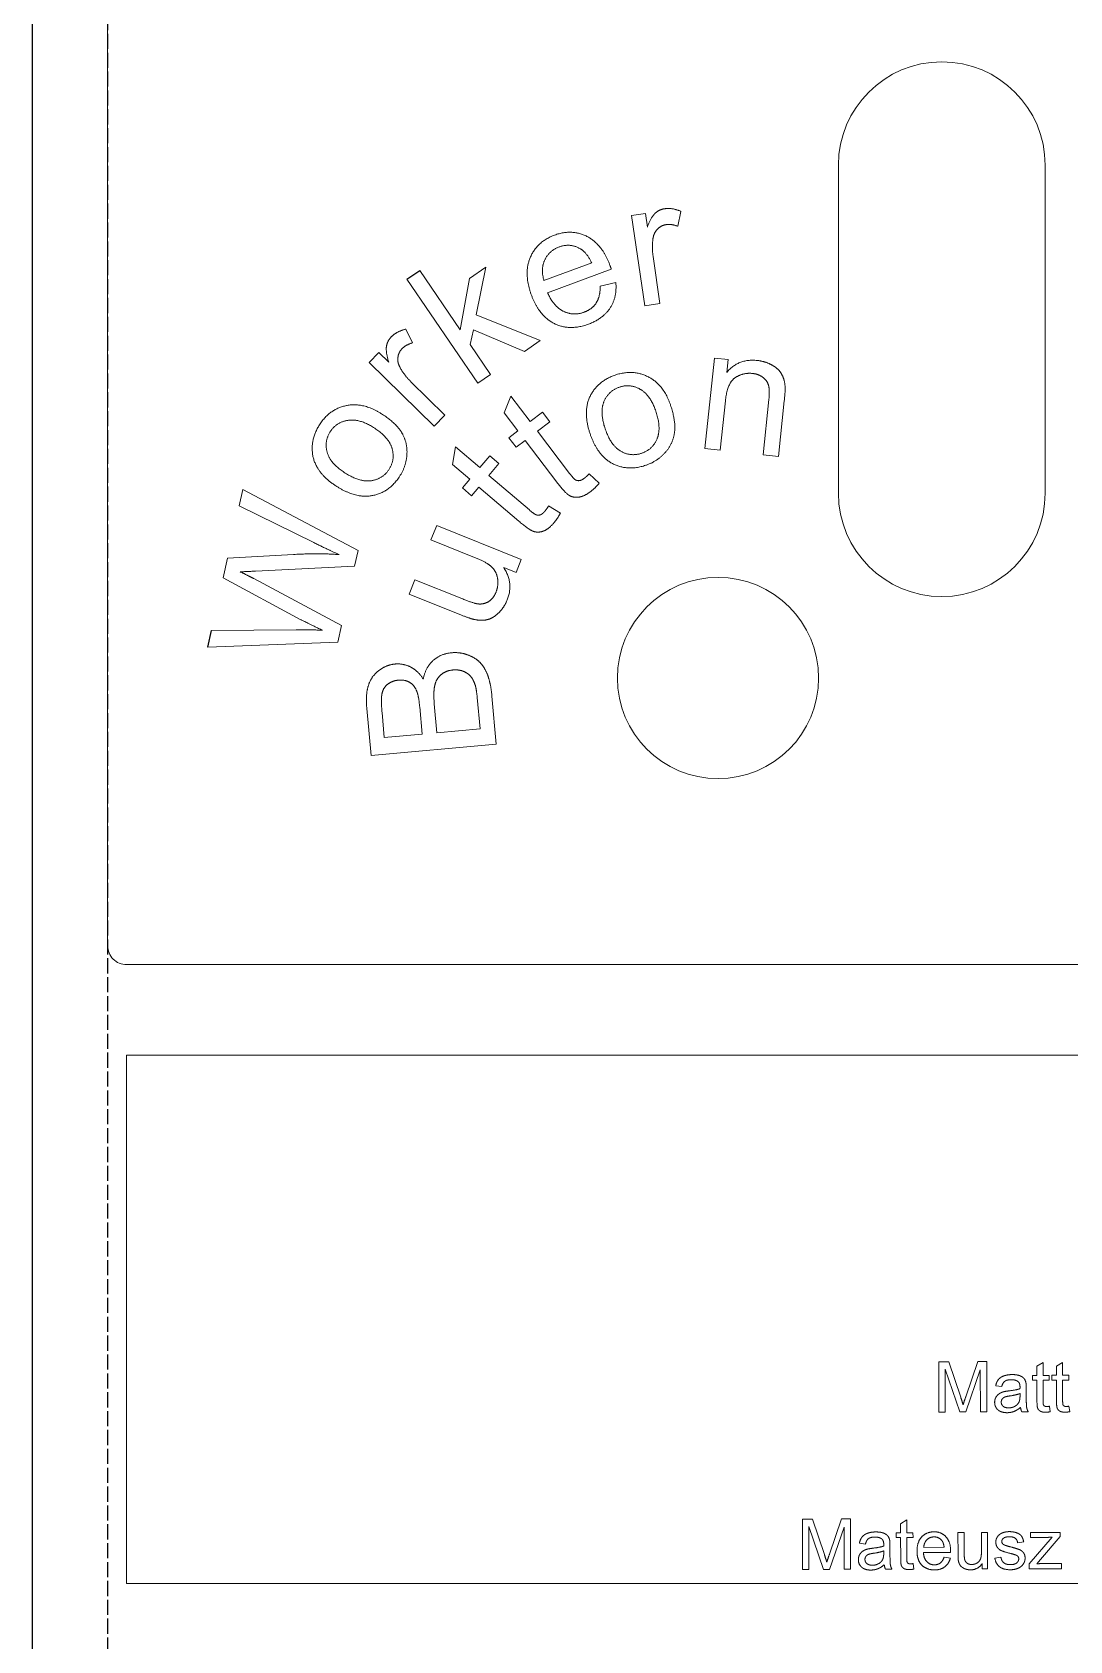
# Model space of a CAD drawing. Header units: millimetres. Extents: x 0 to 610, y 0 to 457.
# Drawn here: x 0 to 41.2, y 339.1 to 403.1 of the extents above; entities that cross this region are included whole.
import ezdxf

# ---------------------------------------------------------------- set-up
doc = ezdxf.new("R2010")
doc.units = ezdxf.units.MM
doc.header["$LTSCALE"] = 0.05
doc.linetypes.add('Dotted', pattern=[15, 12, -3])
doc.layers.get('0').update_dxf_attribs({"plot": 0})
for name, color, linetype, lineweight in [('CUT', 1, 'Continuous', 0), ('ETCH', 5, 'Continuous', 0), ('RASTER', 250, 'Continuous', 0)]:
    doc.layers.add(name, color=color, linetype=linetype, lineweight=lineweight)

msp = doc.modelspace()

# ---------------------------------------------------------------- linework, layer by layer
for p, q in [((14.896, 393.245), (15.403, 393.591)), ((6.977, 378.613), (7.124, 379.276))]:
    msp.add_line(p, q)
msp.add_lwpolyline([(0, 0), (610, 0), (610, 457), (0, 457)], close=True)
at = {"linetype": 'Dotted'}
msp.add_lwpolyline([(3, 3), (607, 3), (607, 454), (3, 454)], close=True, dxfattribs=at)
at = {"layer": 'CUT'}
for points in [[(3, 454), (3, 366.75, 0.414214), (3.75, 366), (67.25, 366, 0.414214), (68, 366.75), (68, 454)], [(32.044, 384.736), (32.044, 397.779, -1), (40.26, 397.779), (40.26, 384.736, -1)]]:
    msp.add_lwpolyline(points, format="xyb", close=True, dxfattribs=at)
msp.add_lwpolyline([(3.75, 362.403), (58.75, 362.403), (58.75, 341.403), (3.75, 341.403)], close=True, dxfattribs=at)
at = {"layer": 'ETCH'}
for p, q in [((36.028, 350.213), (36.427, 350.214)), ((36.033, 348.213), (36.028, 350.213)), ((36.867, 348.215), (36.284, 349.917)), ((36.284, 349.917), (36.288, 348.214)), ((36.427, 350.214), (36.903, 348.799)), ((37.105, 348.824), (37.581, 350.217)), ((37.683, 349.891), (37.105, 348.216)), ((37.581, 350.217), (37.937, 350.218)), ((37.687, 348.217), (37.683, 349.891)), ((37.937, 350.218), (37.942, 348.218)), ((39.932, 350.03), (40.176, 350.178)), ((39.933, 349.671), (39.932, 350.03)), ((40.176, 350.178), (40.177, 349.672)), ((40.708, 350.032), (40.952, 350.18)), ((40.709, 349.673), (40.708, 350.032)), ((40.952, 350.18), (40.953, 349.674)), ((38.534, 349.222), (38.294, 349.254)), ((39.508, 349.156), (39.509, 348.829)), ((39.753, 349.48), (39.753, 349.671)), ((39.753, 349.671), (39.933, 349.671)), ((39.933, 349.48), (39.753, 349.48)), ((39.935, 348.647), (39.933, 349.48)), ((40.177, 349.672), (40.424, 349.672)), ((40.424, 349.481), (40.177, 349.481)), ((40.177, 349.481), (40.179, 348.634)), ((40.424, 349.672), (40.424, 349.481)), ((40.529, 349.482), (40.529, 349.673)), ((40.529, 349.673), (40.709, 349.673)), ((40.709, 349.482), (40.529, 349.482)), ((40.711, 348.648), (40.709, 349.482)), ((40.953, 349.674), (41.2, 349.674)), ((41.201, 349.483), (40.954, 349.483)), ((40.954, 349.483), (40.956, 348.635)), ((41.2, 349.674), (41.201, 349.483)), ((39.261, 348.858), (39.261, 348.948)), ((36.288, 348.214), (36.033, 348.213)), ((37.105, 348.216), (36.867, 348.215)), ((37.942, 348.218), (37.687, 348.217)), ((39.588, 348.222), (39.332, 348.221)), ((40.427, 348.443), (40.463, 348.226)), ((41.203, 348.445), (41.239, 348.228)), ((30.612, 343.958), (31.01, 343.959)), ((30.616, 341.958), (30.612, 343.958)), ((31.45, 341.96), (30.868, 343.661)), ((30.868, 343.661), (30.872, 341.959)), ((31.01, 343.959), (31.487, 342.544)), ((31.689, 342.569), (32.164, 343.962)), ((32.266, 343.636), (31.689, 341.96)), ((32.164, 343.962), (32.52, 343.962)), ((32.27, 341.962), (32.266, 343.636)), ((32.52, 343.962), (32.525, 341.962)), ((34.336, 343.415), (34.516, 343.416)), ((34.337, 343.224), (34.336, 343.415)), ((34.515, 343.775), (34.759, 343.923)), ((34.516, 343.416), (34.515, 343.775)), ((34.759, 343.923), (34.76, 343.416)), ((34.76, 343.416), (35.007, 343.417)), ((35.007, 343.417), (35.008, 343.226)), ((36.796, 343.421), (37.041, 343.422)), ((36.798, 342.523), (36.796, 343.421)), ((37.041, 343.422), (37.043, 342.618)), ((37.725, 343.423), (37.97, 343.424)), ((37.727, 342.647), (37.725, 343.423)), ((37.97, 343.424), (37.974, 341.975)), ((39.677, 343.428), (40.861, 343.431)), ((39.678, 343.229), (39.677, 343.428)), ((40.861, 343.431), (40.862, 343.268)), ((33.118, 342.966), (32.877, 342.999)), ((34.092, 342.9), (34.093, 342.573)), ((34.517, 343.225), (34.337, 343.224)), ((34.519, 342.391), (34.517, 343.225)), ((35.008, 343.226), (34.761, 343.225)), ((34.761, 343.225), (34.763, 342.378)), ((35.434, 342.833), (36.243, 342.835)), ((39.407, 343.053), (39.167, 343.02)), ((39.625, 342.178), (40.545, 343.239)), ((40.268, 343.23), (39.678, 343.229)), ((40.862, 343.268), (40.079, 342.347)), ((33.844, 342.603), (33.844, 342.693)), ((35.01, 342.188), (35.046, 341.971)), ((36.502, 342.633), (35.421, 342.631)), ((36.242, 342.438), (36.495, 342.407)), ((37.754, 341.974), (37.754, 342.187)), ((38.259, 342.408), (38.502, 342.447)), ((39.626, 341.979), (39.625, 342.178)), ((40.079, 342.347), (39.928, 342.179)), ((40.238, 342.192), (40.908, 342.193)), ((40.908, 342.193), (40.908, 341.982)), ((30.872, 341.959), (30.616, 341.958)), ((31.689, 341.96), (31.45, 341.96)), ((32.525, 341.962), (32.27, 341.962)), ((34.172, 341.966), (33.915, 341.966)), ((37.974, 341.975), (37.754, 341.974)), ((40.908, 341.982), (39.626, 341.979))]:
    msp.add_line(p, q, dxfattribs=at)
for points in [[(38.294, 349.254), (38.326, 349.408), (38.401, 349.503)], [(38.401, 349.503), (38.476, 349.598), (38.618, 349.649)], [(38.655, 349.436), (38.573, 349.376), (38.534, 349.222)], [(38.618, 349.649), (38.759, 349.701), (38.946, 349.702)], [(38.911, 349.498), (38.738, 349.498), (38.655, 349.436)], [(39.191, 349.416), (39.097, 349.499), (38.911, 349.498)], [(38.946, 349.702), (39.132, 349.702), (39.248, 349.659)], [(39.261, 349.204), (39.261, 349.355), (39.191, 349.416)], [(39.248, 349.659), (39.364, 349.615), (39.419, 349.549)], [(39.26, 349.14), (39.261, 349.191), (39.261, 349.204)], [(39.419, 349.549), (39.473, 349.483), (39.496, 349.382)], [(39.496, 349.382), (39.508, 349.32), (39.508, 349.156)], [(36.903, 348.799), (36.969, 348.602), (37, 348.503)], [(37, 348.503), (37.033, 348.613), (37.105, 348.824)], [(38.253, 348.6), (38.253, 348.707), (38.3, 348.794)], [(38.382, 348.302), (38.254, 348.419), (38.253, 348.6)], [(38.3, 348.794), (38.349, 348.883), (38.427, 348.936)], [(38.427, 348.936), (38.506, 348.99), (38.604, 349.017)], [(38.549, 348.724), (38.515, 348.672), (38.515, 348.608)], [(38.515, 348.608), (38.515, 348.51), (38.589, 348.444)], [(38.646, 348.805), (38.583, 348.777), (38.549, 348.724)], [(38.604, 349.017), (38.676, 349.037), (38.822, 349.055)], [(38.86, 348.854), (38.708, 348.832), (38.646, 348.805)], [(38.822, 349.055), (39.12, 349.091), (39.26, 349.14)], [(39.261, 348.948), (39.127, 348.893), (38.86, 348.854)], [(39.06, 348.441), (39.17, 348.504), (39.222, 348.612)], [(39.222, 348.612), (39.261, 348.696), (39.261, 348.858)], [(39.509, 348.829), (39.51, 348.486), (39.525, 348.395)], [(39.966, 348.356), (39.936, 348.426), (39.935, 348.647)], [(40.179, 348.634), (40.18, 348.529), (40.192, 348.499)], [(40.742, 348.358), (40.712, 348.427), (40.711, 348.648)], [(40.956, 348.635), (40.956, 348.53), (40.968, 348.5)], [(38.749, 348.187), (38.511, 348.186), (38.382, 348.302)], [(38.589, 348.444), (38.664, 348.379), (38.808, 348.379)], [(39.019, 348.235), (38.894, 348.187), (38.749, 348.187)], [(38.808, 348.379), (38.949, 348.38), (39.06, 348.441)], [(39.282, 348.4), (39.146, 348.283), (39.019, 348.235)], [(39.332, 348.221), (39.293, 348.297), (39.282, 348.4)], [(39.525, 348.395), (39.542, 348.305), (39.588, 348.222)], [(40.07, 348.246), (39.996, 348.288), (39.966, 348.356)], [(40.277, 348.204), (40.144, 348.204), (40.07, 348.246)], [(40.192, 348.499), (40.206, 348.469), (40.234, 348.451)], [(40.234, 348.451), (40.264, 348.433), (40.319, 348.433)], [(40.463, 348.226), (40.359, 348.204), (40.277, 348.204)], [(40.319, 348.433), (40.36, 348.433), (40.427, 348.443)], [(40.846, 348.248), (40.772, 348.29), (40.742, 348.358)], [(41.054, 348.206), (40.92, 348.206), (40.846, 348.248)], [(40.968, 348.5), (40.982, 348.47), (41.011, 348.453)], [(41.011, 348.453), (41.041, 348.435), (41.095, 348.435)], [(41.239, 348.228), (41.135, 348.206), (41.054, 348.206)], [(41.095, 348.435), (41.136, 348.435), (41.203, 348.445)], [(33.201, 343.394), (33.343, 343.446), (33.53, 343.446)], [(33.53, 343.446), (33.715, 343.447), (33.831, 343.403)], [(33.831, 343.403), (33.947, 343.36), (34.002, 343.293)], [(35.354, 343.249), (35.542, 343.451), (35.842, 343.452)], [(35.842, 343.452), (36.133, 343.452), (36.317, 343.255)], [(38.463, 343.357), (38.52, 343.399), (38.618, 343.428)], [(38.618, 343.428), (38.718, 343.458), (38.831, 343.459)], [(38.831, 343.459), (39.002, 343.459), (39.13, 343.41)], [(39.13, 343.41), (39.26, 343.361), (39.321, 343.277)], [(32.877, 342.999), (32.91, 343.153), (32.985, 343.247)], [(32.985, 343.247), (33.059, 343.343), (33.201, 343.394)], [(33.01, 342.681), (33.089, 342.734), (33.188, 342.762)], [(33.238, 343.181), (33.157, 343.121), (33.118, 342.966)], [(33.188, 342.762), (33.26, 342.781), (33.406, 342.799)], [(33.495, 343.243), (33.322, 343.243), (33.238, 343.181)], [(33.406, 342.799), (33.703, 342.835), (33.843, 342.885)], [(33.775, 343.16), (33.68, 343.243), (33.495, 343.243)], [(33.845, 342.949), (33.844, 343.099), (33.775, 343.16)], [(33.843, 342.885), (33.845, 342.935), (33.845, 342.949)], [(34.002, 343.293), (34.057, 343.228), (34.079, 343.127)], [(34.079, 343.127), (34.091, 343.064), (34.092, 342.9)], [(35.167, 342.681), (35.166, 343.046), (35.354, 343.249)], [(35.561, 343.136), (35.446, 343.022), (35.434, 342.833)], [(35.845, 343.25), (35.676, 343.249), (35.561, 343.136)], [(36.15, 343.109), (36.032, 343.25), (35.845, 343.25)], [(36.243, 342.835), (36.227, 343.017), (36.15, 343.109)], [(36.317, 343.255), (36.502, 343.058), (36.503, 342.699)], [(38.299, 343.04), (38.299, 343.137), (38.342, 343.219)], [(38.352, 342.845), (38.299, 342.933), (38.299, 343.04)], [(38.342, 343.219), (38.387, 343.302), (38.463, 343.357)], [(38.511, 342.707), (38.407, 342.758), (38.352, 342.845)], [(38.608, 343.2), (38.536, 343.144), (38.536, 343.069)], [(38.536, 343.069), (38.536, 343.021), (38.566, 342.983)], [(38.566, 342.983), (38.596, 342.944), (38.661, 342.918)], [(38.849, 343.257), (38.68, 343.256), (38.608, 343.2)], [(38.661, 342.918), (38.697, 342.904), (38.878, 342.856)], [(39.071, 343.194), (38.993, 343.257), (38.849, 343.257)], [(38.878, 342.856), (39.138, 342.787), (39.241, 342.742)], [(39.167, 343.02), (39.15, 343.132), (39.071, 343.194)], [(39.321, 343.277), (39.383, 343.194), (39.407, 343.053)], [(40.545, 343.239), (40.388, 343.23), (40.268, 343.23)], [(31.487, 342.544), (31.553, 342.346), (31.583, 342.248)], [(31.583, 342.248), (31.617, 342.357), (31.689, 342.569)], [(32.837, 342.345), (32.836, 342.451), (32.884, 342.539)], [(32.965, 342.047), (32.837, 342.164), (32.837, 342.345)], [(32.884, 342.539), (32.933, 342.628), (33.01, 342.681)], [(33.132, 342.469), (33.098, 342.417), (33.098, 342.352)], [(33.098, 342.352), (33.099, 342.254), (33.173, 342.189)], [(33.229, 342.549), (33.166, 342.522), (33.132, 342.469)], [(33.173, 342.189), (33.248, 342.124), (33.391, 342.124)], [(33.443, 342.599), (33.292, 342.577), (33.229, 342.549)], [(33.391, 342.124), (33.533, 342.124), (33.643, 342.186)], [(33.844, 342.693), (33.71, 342.638), (33.443, 342.599)], [(33.866, 342.144), (33.73, 342.028), (33.603, 341.98)], [(33.643, 342.186), (33.754, 342.249), (33.805, 342.357)], [(33.805, 342.357), (33.845, 342.44), (33.844, 342.603)], [(33.915, 341.966), (33.877, 342.042), (33.866, 342.144)], [(34.093, 342.573), (34.093, 342.231), (34.109, 342.139)], [(34.109, 342.139), (34.125, 342.049), (34.172, 341.966)], [(34.549, 342.101), (34.519, 342.17), (34.519, 342.391)], [(34.763, 342.378), (34.763, 342.273), (34.775, 342.243)], [(34.775, 342.243), (34.789, 342.213), (34.818, 342.195)], [(34.818, 342.195), (34.848, 342.178), (34.902, 342.178)], [(34.902, 342.178), (34.943, 342.178), (35.01, 342.188)], [(35.354, 342.131), (35.168, 342.327), (35.167, 342.681)], [(35.859, 341.937), (35.541, 341.937), (35.354, 342.131)], [(35.421, 342.631), (35.435, 342.392), (35.557, 342.265)], [(35.557, 342.265), (35.679, 342.139), (35.86, 342.139)], [(35.86, 342.139), (35.995, 342.14), (36.091, 342.211)], [(36.091, 342.211), (36.186, 342.282), (36.242, 342.438)], [(36.495, 342.407), (36.436, 342.184), (36.274, 342.061)], [(36.503, 342.699), (36.503, 342.677), (36.502, 342.633)], [(36.813, 342.294), (36.798, 342.367), (36.798, 342.523)], [(36.889, 342.112), (36.836, 342.187), (36.813, 342.294)], [(37.043, 342.618), (37.044, 342.426), (37.059, 342.359)], [(37.059, 342.359), (37.082, 342.262), (37.157, 342.206)], [(37.157, 342.206), (37.233, 342.152), (37.343, 342.152)], [(37.754, 342.187), (37.585, 341.941), (37.295, 341.941)], [(37.343, 342.152), (37.454, 342.153), (37.55, 342.209)], [(37.55, 342.209), (37.647, 342.266), (37.686, 342.363)], [(37.686, 342.363), (37.727, 342.461), (37.727, 342.647)], [(38.448, 342.061), (38.301, 342.178), (38.259, 342.408)], [(38.502, 342.447), (38.523, 342.301), (38.616, 342.223)], [(38.886, 342.591), (38.616, 342.659), (38.511, 342.707)], [(38.616, 342.223), (38.71, 342.146), (38.878, 342.146)], [(38.878, 342.146), (39.047, 342.147), (39.129, 342.215)], [(39.138, 342.508), (39.087, 342.541), (38.886, 342.591)], [(39.129, 342.215), (39.211, 342.285), (39.21, 342.378)], [(39.21, 342.378), (39.21, 342.461), (39.138, 342.508)], [(39.391, 342.172), (39.32, 342.064), (39.185, 342.004)], [(39.241, 342.742), (39.345, 342.699), (39.403, 342.614)], [(39.463, 342.404), (39.463, 342.281), (39.391, 342.172)], [(39.403, 342.614), (39.462, 342.53), (39.463, 342.404)], [(39.928, 342.179), (40.093, 342.191), (40.238, 342.192)], [(33.333, 341.931), (33.094, 341.931), (32.965, 342.047)], [(33.603, 341.98), (33.477, 341.932), (33.333, 341.931)], [(34.653, 341.99), (34.579, 342.033), (34.549, 342.101)], [(34.861, 341.949), (34.727, 341.948), (34.653, 341.99)], [(35.046, 341.971), (34.943, 341.949), (34.861, 341.949)], [(36.274, 342.061), (36.112, 341.938), (35.859, 341.937)], [(37.054, 341.989), (36.944, 342.038), (36.889, 342.112)], [(37.295, 341.941), (37.166, 341.94), (37.054, 341.989)], [(38.88, 341.944), (38.597, 341.944), (38.448, 342.061)], [(39.185, 342.004), (39.05, 341.945), (38.88, 341.944)]]:
    msp.add_open_spline(points, degree=2, dxfattribs=at)
at = {"layer": 'RASTER'}
for p, q in [((23.823, 395.773), (24.37, 395.853)), ((24.37, 395.853), (24.449, 395.309)), ((25.787, 395.942), (25.66, 395.348)), ((24.344, 392.189), (23.823, 395.773)), ((24.678, 394.154), (24.951, 392.277)), ((15.403, 393.591), (17.009, 391.235)), ((17.38, 393.271), (18.036, 393.719)), ((18.036, 393.719), (17.649, 391.828)), ((20.34, 393.195), (22.237, 393.896)), ((23.017, 393.645), (20.483, 392.71)), ((17.713, 389.114), (14.896, 393.245)), ((17.009, 391.235), (17.38, 393.271)), ((22.574, 392.962), (23.197, 393.108)), ((24.951, 392.277), (24.344, 392.189)), ((17.649, 391.828), (20.192, 390.805)), ((14.853, 391.262), (15.112, 390.712)), ((17.534, 391.234), (17.411, 390.646)), ((19.567, 390.378), (17.534, 391.234)), ((20.192, 390.805), (19.567, 390.378)), ((13.392, 389.939), (13.779, 390.333)), ((13.779, 390.333), (14.171, 389.948)), ((17.411, 390.646), (18.22, 389.46)), ((26.732, 386.51), (27.112, 390.112)), ((27.112, 390.112), (27.662, 390.054)), ((15.977, 387.402), (13.392, 389.939)), ((18.22, 389.46), (17.713, 389.114)), ((27.662, 390.054), (27.608, 389.542)), ((15.054, 389.168), (16.407, 387.84)), ((18.764, 387.933), (19.028, 388.596)), ((19.028, 388.596), (19.792, 387.587)), ((27.55, 388.413), (27.342, 386.446)), ((29.048, 386.266), (29.28, 388.457)), ((29.893, 388.416), (29.659, 386.201)), ((16.407, 387.84), (15.977, 387.402)), ((19.306, 387.219), (18.764, 387.933)), ((19.792, 387.587), (20.284, 387.961)), ((20.573, 387.58), (20.081, 387.207)), ((20.284, 387.961), (20.573, 387.58)), ((18.947, 386.946), (19.306, 387.219)), ((19.236, 386.566), (18.947, 386.946)), ((20.081, 387.207), (21.361, 385.52)), ((16.708, 385.875), (16.824, 386.578)), ((16.824, 386.578), (17.786, 385.757)), ((19.595, 386.838), (19.236, 386.566)), ((20.854, 385.178), (19.595, 386.838)), ((27.342, 386.446), (26.732, 386.51)), ((29.659, 386.201), (29.048, 386.266)), ((17.39, 385.293), (16.708, 385.875)), ((17.786, 385.757), (18.187, 386.226)), ((18.55, 385.916), (18.15, 385.447)), ((18.187, 386.226), (18.55, 385.916)), ((17.098, 384.95), (17.39, 385.293)), ((17.753, 384.983), (17.461, 384.64)), ((19.338, 383.63), (17.753, 384.983)), ((18.15, 385.447), (19.761, 384.072)), ((22.141, 385.512), (22.54, 385.134)), ((8.229, 384.24), (8.373, 384.889)), ((8.373, 384.889), (12.956, 382.465)), ((17.461, 384.64), (17.098, 384.95)), ((11.194, 382.776), (8.229, 384.24)), ((20.525, 384.231), (20.995, 383.947)), ((15.85, 382.885), (16.08, 383.455)), ((16.08, 383.455), (19.439, 382.1)), ((12.956, 382.465), (12.817, 381.842)), ((17.65, 382.159), (15.85, 382.885)), ((7.591, 381.373), (7.764, 382.152)), ((7.764, 382.152), (10.39, 382.302)), ((12.817, 381.842), (8.87, 381.641)), ((19.233, 381.59), (18.74, 381.789)), ((19.439, 382.1), (19.233, 381.59)), ((10.68, 379.711), (7.591, 381.373)), ((8.804, 381.344), (12.292, 379.482)), ((14.981, 380.731), (15.211, 381.301)), ((15.211, 381.301), (17.074, 380.549)), ((17.062, 379.892), (14.981, 380.731)), ((7.124, 379.276), (10.489, 379.307)), ((12.292, 379.482), (12.146, 378.823)), ((12.146, 378.823), (6.977, 378.613)), ((18.274, 376.665), (18.447, 374.766)), ((13.467, 374.314), (13.298, 376.182)), ((13.905, 376.021), (13.995, 375.026)), ((15.5, 375.163), (15.402, 376.24)), ((15.983, 376.368), (16.087, 375.216)), ((17.799, 375.372), (17.687, 376.612)), ((16.087, 375.216), (17.799, 375.372)), ((18.447, 374.766), (13.467, 374.314)), ((13.995, 375.026), (15.5, 375.163))]:
    msp.add_line(p, q, dxfattribs=at)
msp.add_circle((27.258, 377.392), 4, dxfattribs=at)
for points in [[(24.449, 395.309), (24.602, 395.721), (24.76, 395.868)], [(24.76, 395.868), (24.922, 396.016), (25.134, 396.047)], [(25.134, 396.047), (25.441, 396.091), (25.787, 395.942)], [(24.855, 395.241), (24.713, 395.1), (24.677, 394.877)], [(25.195, 395.414), (24.996, 395.386), (24.855, 395.241)], [(25.66, 395.348), (25.418, 395.447), (25.195, 395.414)], [(19.794, 394.103), (20.061, 394.739), (20.765, 394.999)], [(20.765, 394.999), (21.446, 395.251), (22.049, 394.946)], [(21.782, 394.458), (21.384, 394.69), (20.946, 394.528)], [(22.049, 394.946), (22.653, 394.642), (22.963, 393.8)], [(24.677, 394.877), (24.623, 394.539), (24.678, 394.154)], [(19.844, 392.609), (19.527, 393.466), (19.794, 394.103)], [(20.375, 394.015), (20.204, 393.651), (20.34, 393.195)], [(20.946, 394.528), (20.549, 394.381), (20.375, 394.015)], [(22.237, 393.896), (22.04, 394.31), (21.782, 394.458)], [(22.963, 393.8), (22.982, 393.749), (23.017, 393.645)], [(20.483, 392.71), (20.721, 392.162), (21.116, 391.969)], [(22.415, 392.3), (22.578, 392.549), (22.574, 392.962)], [(23.197, 393.108), (23.248, 392.535), (22.974, 392.106)], [(20.755, 391.48), (20.15, 391.78), (19.844, 392.609)], [(21.936, 391.934), (22.253, 392.051), (22.415, 392.3)], [(22.974, 392.106), (22.699, 391.678), (22.108, 391.459)], [(22.108, 391.459), (21.362, 391.184), (20.755, 391.48)], [(21.116, 391.969), (21.51, 391.777), (21.936, 391.934)], [(14.081, 390.582), (14.12, 390.797), (14.27, 390.95)], [(14.27, 390.95), (14.488, 391.172), (14.853, 391.262)], [(14.171, 389.948), (14.044, 390.369), (14.081, 390.582)], [(14.536, 390.14), (14.509, 389.942), (14.614, 389.743)], [(14.701, 390.484), (14.561, 390.34), (14.536, 390.14)], [(15.112, 390.712), (14.859, 390.645), (14.701, 390.484)], [(14.614, 389.743), (14.776, 389.44), (15.054, 389.168)], [(23.177, 389.436), (23.885, 389.675), (24.491, 389.362)], [(27.608, 389.542), (28.067, 390.094), (28.817, 390.015)], [(28.632, 389.499), (28.242, 389.54), (27.931, 389.323)], [(29.044, 389.342), (28.876, 389.473), (28.632, 389.499)], [(28.817, 390.015), (29.142, 389.98), (29.401, 389.833)], [(29.401, 389.833), (29.664, 389.688), (29.779, 389.484)], [(29.779, 389.484), (29.895, 389.28), (29.922, 389.013)], [(22.227, 388.69), (22.541, 389.221), (23.177, 389.436)], [(23.34, 388.955), (22.904, 388.807), (22.726, 388.384)], [(24.169, 388.867), (23.77, 389.1), (23.34, 388.955)], [(24.785, 388.003), (24.57, 388.639), (24.169, 388.867)], [(24.491, 389.362), (25.097, 389.051), (25.373, 388.234)], [(27.931, 389.323), (27.623, 389.105), (27.55, 388.413)], [(29.267, 389.02), (29.216, 389.215), (29.044, 389.342)], [(29.28, 388.457), (29.319, 388.83), (29.267, 389.02)], [(29.922, 389.013), (29.938, 388.84), (29.893, 388.416)], [(11.419, 387.456), (11.819, 388.086), (12.488, 388.222)], [(12.488, 388.222), (13.154, 388.361), (13.882, 387.897)], [(22.174, 387.099), (21.852, 388.052), (22.227, 388.69)], [(22.726, 388.384), (22.549, 387.96), (22.772, 387.301)], [(25.373, 388.234), (25.596, 387.571), (25.525, 387.122)], [(12.547, 387.635), (12.091, 387.566), (11.847, 387.183)], [(13.57, 387.349), (13.003, 387.709), (12.547, 387.635)], [(13.882, 387.897), (14.472, 387.522), (14.698, 387.128)], [(24.837, 386.901), (25.013, 387.327), (24.785, 388.003)], [(11.147, 386.279), (11.058, 386.889), (11.419, 387.456)], [(11.847, 387.183), (11.6, 386.795), (11.728, 386.354)], [(14.301, 386.523), (14.171, 386.966), (13.57, 387.349)], [(14.698, 387.128), (14.923, 386.738), (14.894, 386.279)], [(23.066, 385.917), (22.468, 386.23), (22.174, 387.099)], [(22.772, 387.301), (22.994, 386.642), (23.393, 386.409)], [(24.227, 386.328), (24.66, 386.474), (24.837, 386.901)], [(25.525, 387.122), (25.455, 386.678), (25.145, 386.339)], [(12.104, 385.007), (11.255, 385.547), (11.147, 386.279)], [(11.728, 386.354), (11.855, 385.913), (12.442, 385.539)], [(14.187, 385.695), (14.432, 386.08), (14.301, 386.523)], [(14.894, 386.279), (14.867, 385.824), (14.613, 385.424)], [(23.393, 386.409), (23.791, 386.18), (24.227, 386.328)], [(25.145, 386.339), (24.838, 386.001), (24.389, 385.849)], [(13.486, 385.235), (13.94, 385.306), (14.187, 385.695)], [(24.389, 385.849), (23.668, 385.606), (23.066, 385.917)], [(13.54, 384.647), (12.878, 384.514), (12.104, 385.007)], [(12.442, 385.539), (13.03, 385.166), (13.486, 385.235)], [(14.613, 385.424), (14.204, 384.782), (13.54, 384.647)], [(21.353, 384.644), (21.188, 384.738), (20.854, 385.178)], [(21.361, 385.52), (21.52, 385.31), (21.589, 385.269)], [(21.589, 385.269), (21.662, 385.23), (21.746, 385.238)], [(21.746, 385.238), (21.832, 385.248), (21.941, 385.33)], [(21.941, 385.33), (22.023, 385.392), (22.141, 385.512)], [(22.54, 385.134), (22.366, 384.934), (22.203, 384.81)], [(21.726, 384.581), (21.516, 384.554), (21.353, 384.644)], [(22.203, 384.81), (21.937, 384.608), (21.726, 384.581)], [(19.761, 384.072), (19.96, 383.901), (20.037, 383.876)], [(20.037, 383.876), (20.117, 383.853), (20.197, 383.879)], [(20.197, 383.879), (20.279, 383.907), (20.368, 384.011)], [(20.368, 384.011), (20.434, 384.089), (20.525, 384.231)], [(20.995, 383.947), (20.868, 383.714), (20.735, 383.559)], [(19.94, 383.215), (19.759, 383.271), (19.338, 383.63)], [(20.318, 383.233), (20.118, 383.161), (19.94, 383.215)], [(20.735, 383.559), (20.518, 383.304), (20.318, 383.233)], [(12.202, 382.297), (11.76, 382.493), (11.194, 382.776)], [(10.39, 382.302), (11.367, 382.361), (12.202, 382.297)], [(18.269, 381.799), (18.08, 381.986), (17.65, 382.159)], [(18.499, 381.339), (18.457, 381.617), (18.269, 381.799)], [(18.74, 381.789), (19.151, 381.168), (18.879, 380.494)], [(8.87, 381.641), (8.375, 381.615), (8.263, 381.615)], [(8.263, 381.615), (8.582, 381.464), (8.804, 381.344)], [(18.435, 380.805), (18.538, 381.062), (18.499, 381.339)], [(17.074, 380.549), (17.52, 380.369), (17.689, 380.341)], [(18.135, 380.426), (18.332, 380.549), (18.435, 380.805)], [(18.879, 380.494), (18.759, 380.197), (18.541, 379.983)], [(17.608, 379.712), (17.426, 379.745), (17.062, 379.892)], [(17.689, 380.341), (17.935, 380.305), (18.135, 380.426)], [(18.541, 379.983), (18.324, 379.773), (18.102, 379.715)], [(10.489, 379.307), (11.018, 379.315), (11.534, 379.291)], [(11.534, 379.291), (10.793, 379.651), (10.68, 379.711)], [(18.102, 379.715), (17.878, 379.662), (17.608, 379.712)], [(13.784, 377.692), (14.078, 377.917), (14.421, 377.948)], [(14.421, 377.948), (14.741, 377.977), (15.038, 377.83)], [(15.541, 377.348), (15.632, 377.812), (15.93, 378.082)], [(15.93, 378.082), (16.227, 378.356), (16.662, 378.395)], [(16.662, 378.395), (17.011, 378.427), (17.327, 378.305)], [(17.327, 378.305), (17.64, 378.186), (17.822, 377.983)], [(17.822, 377.983), (18.005, 377.781), (18.12, 377.459)], [(13.367, 377.11), (13.485, 377.47), (13.784, 377.692)], [(14.558, 377.307), (14.31, 377.284), (14.134, 377.148)], [(15.005, 377.217), (14.82, 377.331), (14.558, 377.307)], [(15.038, 377.83), (15.336, 377.682), (15.541, 377.348)], [(16.254, 377.526), (16.06, 377.364), (16.002, 377.102)], [(16.724, 377.712), (16.445, 377.687), (16.254, 377.526)], [(17.154, 377.652), (16.961, 377.734), (16.724, 377.712)], [(17.452, 377.426), (17.343, 377.57), (17.154, 377.652)], [(17.622, 377.058), (17.561, 377.282), (17.452, 377.426)], [(18.12, 377.459), (18.231, 377.14), (18.274, 376.665)], [(13.298, 376.182), (13.246, 376.753), (13.367, 377.11)], [(13.907, 376.785), (13.856, 376.558), (13.905, 376.021)], [(14.134, 377.148), (13.955, 377.012), (13.907, 376.785)], [(15.287, 376.863), (15.19, 377.107), (15.005, 377.217)], [(15.402, 376.24), (15.362, 376.678), (15.287, 376.863)], [(16.002, 377.102), (15.94, 376.843), (15.983, 376.368)], [(17.687, 376.612), (17.658, 376.931), (17.622, 377.058)]]:
    msp.add_open_spline(points, degree=2, dxfattribs=at)

doc.saveas('drawing.dxf')
